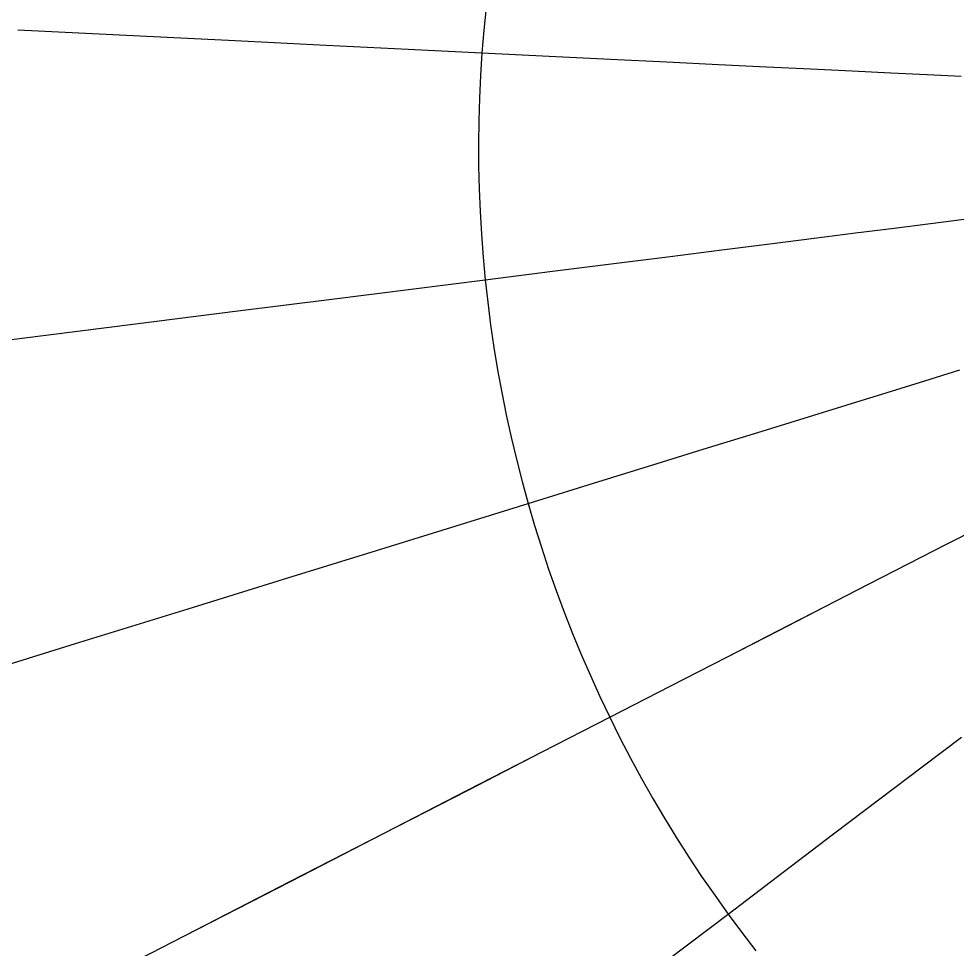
# Model space of a CAD drawing. Extents: x -36224 to 36225, y -38121 to 34420.
# Drawn here: x -23733 to -11080, y -11282 to 1261 of the extents above; entities that cross this region are included whole.
import ezdxf

# ---------------------------------------------------------------- set-up
doc = ezdxf.new("R2010")
doc.units = 0
doc.layers.add('MERIDIANS', color=7, linetype='Continuous')
doc.layers.add('PARALLELS', color=7, linetype='Continuous')

msp = doc.modelspace()

# ---------------------------------------------------------------- linework, layer by layer
at = {"layer": 'MERIDIANS'}
for p, q in [((-23744.8472, 1109.83794), (-22190.68852, 1033.55209)), ((-22190.68852, 1033.55209), (-20814.61446, 966.00752)), ((-20814.61446, 966.00752), (-19586.96735, 905.74849)), ((-19586.96735, 905.74849), (-18484.32417, 851.62527)), ((-18484.32417, 851.62527), (-17487.93968, 802.71776)), ((-17487.93968, 802.71776), (-16582.63405, 758.28085)), ((-16582.63405, 758.28085), (-15755.98333, 717.70472)), ((-15755.98333, 717.70472), (-14997.72105, 680.48543)), ((-14997.72105, 680.48543), (-14299.28911, 646.20291)), ((-14299.28911, 646.20291), (-13653.4965, 614.50419)), ((-13653.4965, 614.50419), (-13054.25658, 585.09051)), ((-13054.25658, 585.09051), (-12496.38272, 557.70728)), ((-12496.38272, 557.70728), (-11975.42779, 532.13622)), ((-11975.42779, 532.13622), (-11487.55665, 508.18908)), ((-11487.55665, 508.18908), (-11029.44427, 485.70264)), ((-11929.64075, -1560.68353), (-11442.29954, -1499.20209)), ((-11442.29954, -1499.20209), (-10984.7883, -1441.4839)), ((-13007.7017, -1696.68832), (-12450.15542, -1626.35003)), ((-12450.15542, -1626.35003), (-11929.64075, -1560.68353)), ((-13606.75561, -1772.26308), (-13007.7017, -1696.68832)), ((-14951.18806, -1941.87247), (-14252.54013, -1853.73324)), ((-14252.54013, -1853.73324), (-13606.75561, -1772.26308)), ((-15709.94941, -2037.59543), (-14951.18806, -1941.87247)), ((-17444.07944, -2256.36784), (-16537.45816, -2141.99134)), ((-16537.45816, -2141.99134), (-15709.94941, -2037.59543)), ((-18442.36657, -2382.30862), (-17444.07944, -2256.36784)), ((-19547.67105, -2521.75037), (-18442.36657, -2382.30862)), ((-20778.9686, -2677.08701), (-19547.67105, -2521.75037)), ((-22159.99622, -2851.31313), (-20778.9686, -2677.08701)), ((-23720.84593, -3048.22504), (-22159.99622, -2851.31313)), ((-25500.24465, -3272.70841), (-23720.84593, -3048.22504)), ((-11519.35059, -3619.44474), (-11047.50206, -3473.4679)), ((-12023.43765, -3775.39529), (-11519.35059, -3619.44474)), ((-12563.52473, -3942.48324), (-12023.43765, -3775.39529)), ((-13143.97781, -4122.05931), (-12563.52473, -3942.48324)), ((-13769.8941, -4315.70043), (-13143.97781, -4122.05931)), ((-14447.26199, -4525.25926), (-13769.8941, -4315.70043)), ((-15183.16508, -4752.92725), (-14447.26199, -4525.25926)), ((-15986.04472, -5001.31592), (-15183.16508, -4752.92725)), ((-16866.04205, -5273.56267), (-15986.04472, -5001.31592)), ((-17835.44881, -5573.47021), (-16866.04205, -5273.56267)), ((-18909.30972, -5905.69297), (-17835.44881, -5573.47021)), ((-11226.16577, -5822.63827), (-10754.24852, -5580.21104)), ((-11225.97048, -5823.03324), (-10754.0612, -5580.58928)), ((-20106.23926, -6275.98975), (-18909.30972, -5905.69297)), ((-11731.90794, -6082.4416), (-11226.16577, -5822.63827)), ((-11731.70413, -6082.85451), (-11225.97048, -5823.03324)), ((-12275.59034, -6361.7351), (-11731.90794, -6082.4416)), ((-12275.37741, -6362.16731), (-11731.70413, -6082.85451)), ((-21449.54768, -6691.57209), (-20106.23926, -6275.98975)), ((-12862.01987, -6662.9881), (-12275.59034, -6361.7351)), ((-12861.79713, -6663.44114), (-12275.37741, -6362.16731)), ((-22968.82183, -7161.59334), (-21449.54768, -6691.57209)), ((-13496.84687, -6989.10323), (-12862.01987, -6662.9881)), ((-13496.61355, -6989.57884), (-12861.79713, -6663.44114)), ((-14186.75889, -7343.51592), (-13496.84687, -6989.10323)), ((-14186.5141, -7344.01608), (-13496.61355, -6989.57884)), ((-24702.19072, -7697.84956), (-22968.82183, -7161.59334)), ((-14939.7303, -7730.32267), (-14186.75889, -7343.51592)), ((-14939.47306, -7730.84965), (-14186.5141, -7344.01608)), ((-15765.34783, -8154.44824), (-14939.7303, -7730.32267)), ((-15765.07699, -8155.00466), (-14939.47306, -7730.84965)), ((-16675.23996, -8621.86627), (-15765.34783, -8154.44824)), ((-16674.95422, -8622.45518), (-15765.07699, -8155.00466)), ((-11552.87076, -8821.93975), (-11024.65943, -8421.13556)), ((-17683.65146, -9139.89439), (-16675.23996, -8621.86627)), ((-17683.34929, -9140.51936), (-16674.95422, -8622.45518)), ((-12124.83378, -9255.94252), (-11552.87076, -8821.93975)), ((-18808.22334, -9717.59493), (-17683.65146, -9139.89439)), ((-18807.90296, -9718.26016), (-17683.34929, -9140.51936)), ((-12746.6144, -9727.74664), (-12124.83378, -9255.94252)), ((-20071.06959, -10366.328), (-18808.22334, -9717.59493)), ((-20070.72891, -10367.03851), (-18807.90296, -9718.26016)), ((-13425.44997, -10242.84378), (-12746.6144, -9727.74664)), ((-14170.04659, -10807.84009), (-13425.44997, -10242.84378)), ((-21500.29124, -11100.52928), (-20071.06959, -10366.328)), ((-21499.92777, -11101.29114), (-20070.72891, -10367.03851)), ((-14990.97195, -11430.75427), (-14170.04659, -10807.84009)), ((-23132.15008, -11938.82672), (-21500.29124, -11100.52928)), ((-23131.76083, -11939.64734), (-21499.92777, -11101.29114))]:
    msp.add_line(p, q, dxfattribs=at)
at = {"layer": 'PARALLELS'}
for p, q in [((-17432.78977, 1411.31479), (-17463.0087, 1107.31998)), ((-17463.0087, 1107.31998), (-17487.93968, 802.71776)), ((-17487.93968, 802.71776), (-17507.56852, 497.59984)), ((-17507.56852, 497.59984), (-17521.8826, 192.0583)), ((-17521.8826, 192.0583), (-17530.87091, -113.81441)), ((-17530.87091, -113.81441), (-17534.524, -419.92552)), ((-17534.524, -419.92552), (-17532.83408, -726.18194)), ((-17532.83408, -726.18194), (-17525.79492, -1032.49031)), ((-17525.79492, -1032.49031), (-17513.40199, -1338.75701)), ((-17513.40199, -1338.75701), (-17495.65233, -1644.88821)), ((-17495.65233, -1644.88821), (-17472.54469, -1950.78989)), ((-17472.54469, -1950.78989), (-17444.07944, -2256.36784)), ((-17444.07944, -2256.36784), (-17410.25862, -2561.52774)), ((-17410.25862, -2561.52774), (-17371.08596, -2866.17516)), ((-17371.08596, -2866.17516), (-17326.56685, -3170.21559)), ((-17326.56685, -3170.21559), (-17276.70839, -3473.55447)), ((-17276.70839, -3473.55447), (-17221.51936, -3776.09725)), ((-17221.51936, -3776.09725), (-17161.01023, -4077.74937)), ((-17161.01023, -4077.74937), (-17095.19319, -4378.41634)), ((-17095.19319, -4378.41634), (-17024.08213, -4678.00372)), ((-17024.08213, -4678.00372), (-16947.69264, -4976.41722)), ((-16947.69264, -4976.41722), (-16866.04205, -5273.56267)), ((-16866.04205, -5273.56267), (-16779.14937, -5569.34608)), ((-16779.14937, -5569.34608), (-16687.03537, -5863.67368)), ((-16687.03537, -5863.67368), (-16589.72251, -6156.45191)), ((-16589.72251, -6156.45191), (-16487.23497, -6447.58753)), ((-16487.23497, -6447.58753), (-16379.59867, -6736.98758)), ((-16379.59867, -6736.98758), (-16266.84121, -7024.55943)), ((-16266.84121, -7024.55943), (-16148.99195, -7310.21086)), ((-16148.99195, -7310.21086), (-16026.08194, -7593.85002)), ((-16026.08194, -7593.85002), (-15898.14393, -7875.38552)), ((-15898.14393, -7875.38552), (-15765.34783, -8154.44824)), ((-15765.07699, -8155.00466), (-15627.32355, -8431.7824)), ((-15627.32355, -8431.7824), (-15484.51521, -8706.4635)), ((-15484.51521, -8706.4635), (-15336.82696, -8978.68047)), ((-15336.82696, -8978.68047), (-15184.30004, -9248.34463)), ((-15184.30004, -9248.34463), (-15026.97739, -9515.36794)), ((-15026.97739, -9515.36794), (-14864.90358, -9779.66305)), ((-14864.90358, -9779.66305), (-14698.12488, -10041.14332)), ((-14698.12488, -10041.14332), (-14526.68918, -10299.72286)), ((-14526.68918, -10299.72286), (-14350.64603, -10555.31655)), ((-14350.64603, -10555.31655), (-14170.04659, -10807.84009)), ((-14170.04659, -10807.84009), (-13984.94365, -11057.21002)), ((-13984.94365, -11057.21002), (-13795.39159, -11303.34378))]:
    msp.add_line(p, q, dxfattribs=at)

doc.saveas('drawing.dxf')
